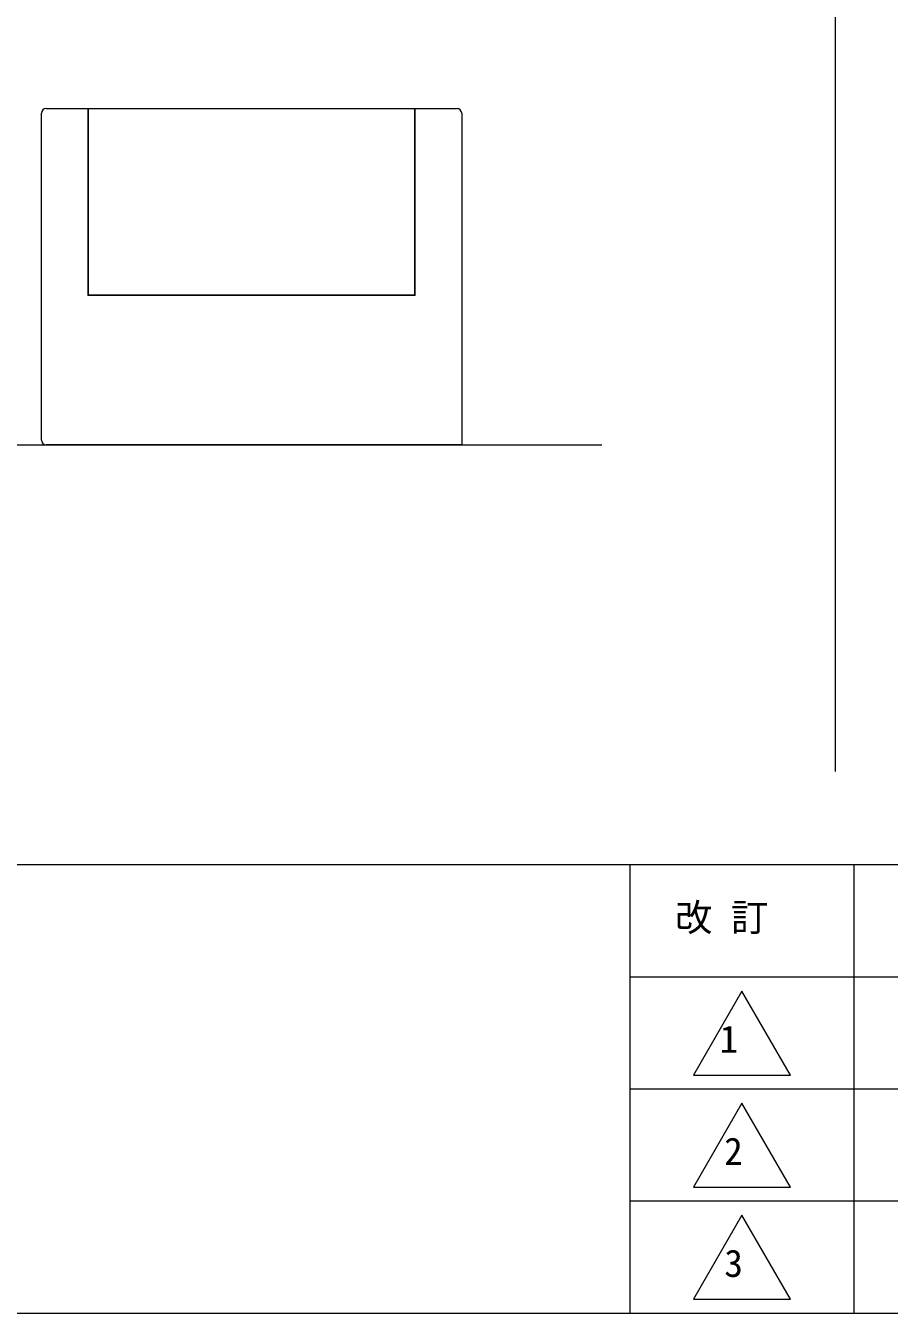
# Model space of a CAD drawing. Units: millimetres, scale not verified. Extents: x -203 to 203, y -143 to 143.
# Drawn here: x -110.3 to -64.1, y -138 to -69.1 of the extents above; entities that cross this region are included whole.
import ezdxf
from ezdxf.enums import TextEntityAlignment as Align

# ---------------------------------------------------------------- set-up
doc = ezdxf.new("R2010")
doc.units = ezdxf.units.MM
doc.header["$LTSCALE"] = 0.5
for name, color, linetype, lineweight in [('0-3_図面_FORMAT$03_TEXT', 7, 'Continuous', 18), ('0-4_図面_FORMAT$01_WAKU$SUB_LINE', 7, 'Continuous', 18), ('0-5_図面_FORMAT$01_WAKU$OUT_LINE', 6, 'Continuous', 18), ('0-8_DIMENSION_LINES$03_LINES', 7, 'Continuous', 18), ('0-9_DIMENSION_LINES$05_HIDE_LI', 7, 'Continuous', 25)]:
    doc.layers.add(name, color=color, linetype=linetype, lineweight=lineweight)
doc.styles.add('ＭＳ ゴシック', font='')
doc.styles.get('ＭＳ ゴシック').set_extended_font_data('MS Gothic')

msp = doc.modelspace()

# ---------------------------------------------------------------- linework, layer by layer
at = {"layer": '0-3_図面_FORMAT$03_TEXT'}
for p, q in [((-72, -120.75), (-74.5981, -125.25)), ((-69.4019, -125.25), (-72, -120.75)), ((-74.5981, -125.25), (-69.4019, -125.25)), ((-72, -126.75), (-74.5981, -131.25)), ((-69.4019, -131.25), (-72, -126.75)), ((-74.5981, -131.25), (-69.4019, -131.25)), ((-72, -132.75), (-74.5981, -137.25)), ((-69.4019, -137.25), (-72, -132.75)), ((-74.5981, -137.25), (-69.4019, -137.25))]:
    msp.add_line(p, q, dxfattribs=at)
at = {"layer": '0-4_図面_FORMAT$01_WAKU$SUB_LINE'}
for p, q in [((-66, -114), (-66, -138)), ((12, -126), (-78, -126)), ((12, -132), (-78, -132))]:
    msp.add_line(p, q, dxfattribs=at)
at = {"layer": '0-5_図面_FORMAT$01_WAKU$OUT_LINE'}
for p, q in [((198, -114), (-198, -114)), ((-78, -114), (-78, -138)), ((198, -120), (-78, -120)), ((-198, -138), (198, -138))]:
    msp.add_line(p, q, dxfattribs=at)
at = {"layer": '0-8_DIMENSION_LINES$03_LINES'}
for p, q in [((-67, 133), (-67, -109)), ((-109.5, -91.25), (-109.5, -73.75)), ((-109.25, -73.5), (-87.25, -73.5)), ((-185.5, -91.5), (-79.5, -91.5))]:
    msp.add_line(p, q, dxfattribs=at)
msp.add_lwpolyline([(-87, -73.75), (-87, -91.5), (-109.25, -91.5)], dxfattribs=at)
for centre, start, end in [((-109.25, -73.75), 90, 180), ((-87.25, -73.75), 0, 90), ((-109.25, -91.25), 180, 270)]:
    msp.add_arc(centre, 0.25, start, end, dxfattribs=at)
at = {"layer": '0-9_DIMENSION_LINES$05_HIDE_LI'}
msp.add_lwpolyline([(-107, -73.5), (-107, -83.5), (-89.5, -83.5), (-89.5, -73.5)], dxfattribs=at)

# ---------------------------------------------------------------- texts
at = {"layer": '0-3_図面_FORMAT$03_TEXT', "style": 'ＭＳ ゴシック'}
for s, p in [('改 訂', (-75.5838, -117.9799)), ('1', (-73.1918, -124.4965)), ('2', (-72.9498, -130.4965)), ('3', (-72.9398, -136.4965))]:
    msp.add_text(s, height=1.466, dxfattribs=at).set_placement(p, align=Align.BOTTOM_LEFT)

doc.saveas('drawing.dxf')
